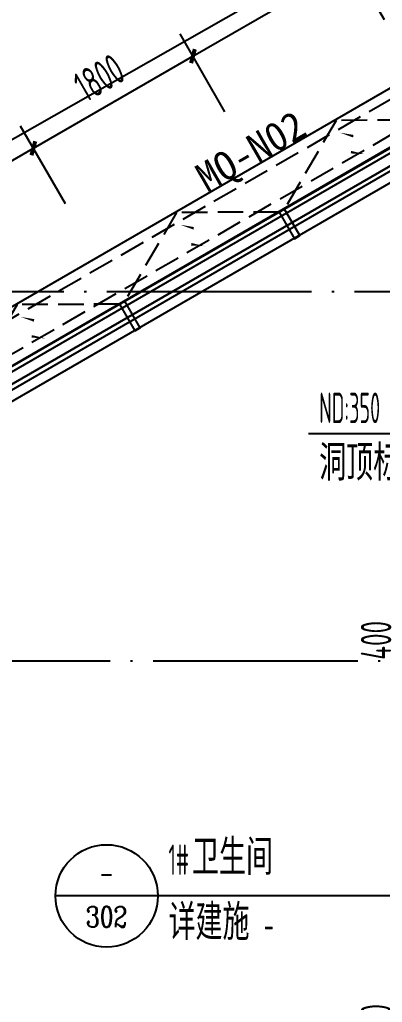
# Model space of a CAD drawing. Extents: x -228436 to 200315, y -41539 to 163917.
# Drawn here: x 43036 to 46581, y 11068 to 20656 of the extents above; entities that cross this region are included whole.
import ezdxf
from ezdxf.enums import TextEntityAlignment as Align

# ---------------------------------------------------------------- set-up
doc = ezdxf.new("R2010")
doc.units = 0
doc.header["$LTSCALE"] = 1000
doc.header["$MEASUREMENT"] = 0
for name, pattern in [('13#楼幕墙$0$DASH', [0.35, 0.25, -0.1]), ('X-104 13#平面$0$ACAD_ISO05W100', [34, 24, -3, 0.5, -3, 0.5, -3]), ('X-104 13#平面$0$DASH', [0.35, 0.25, -0.1]), ('X-104 13#平面$0$DOTE', [2.42, 2, -0.2, 0.02, -0.2])]:
    doc.linetypes.add(name, pattern=pattern)
for name, color, linetype in [('01-标注_尺寸', 124, 'Continuous'), ('01-标注_符号', 200, 'Continuous'), ('02-TEXT_标注', 130, 'Continuous'), ('13#楼幕墙$0$A-C_幕墙龙骨', 133, 'Continuous'), ('13#楼幕墙$0$A-C_玻璃幕墙', 140, 'Continuous'), ('13#楼幕墙$0$A-C_窗', 140, 'Continuous'), ('X-104 13#平面$0$02-TEXT_标注', 130, 'Continuous'), ('X-104 13#平面$0$A-O_散水', 134, 'Continuous'), ('X-104 13#平面$0$A-TECH_结构', 21, 'Continuous'), ('X-104 13#平面$0$A_AXIS-轴线', 36, 'X-104 13#平面$0$DOTE'), ('X-104 13#平面$0$M-道路 边线', 151, 'Continuous')]:
    doc.layers.add(name, color=color, linetype=linetype)
doc.layers.add('X-104 13#平面$0$000套内', color=226, linetype='Continuous', lineweight=30, plot=False)
doc.styles.add('_TCH_DIM', font='ros1.shx', dxfattribs={"width": 0.8, "bigfont": 'jd.shx'})
doc.styles.add('_TCH_DIM_T3', font='ros1.shx', dxfattribs={"width": 0.705882, "bigfont": 'jd.shx'})
doc.styles.add('_TCH_LABEL', font='COMPLEX.shx', dxfattribs={"width": 0.8, "bigfont": 'GBCBIG.shx'})
doc.styles.add('X-104 13#平面$0$_TCH_AXIS', font='STXIHEI_0.TTF', dxfattribs={"width": 0.75})
doc.dimstyles.new('_TCH_ARCH&&100', dxfattribs={"dimtxt": 297.5, "dimasz": 100, "dimexe": 250, "dimexo": 300, "dimgap": 126.25, "dimtad": 1, "dimdec": 0, "dimzin": 0, "dimdsep": 46, "dimtxsty": '_TCH_DIM_T3', "dimblk": 'ARCHTICK', "dimcen": 0.09, "dimclrt": 7, "dimazin": 2, "dimtfac": 1, "dimtdec": 0, "dimtix": 1, "dimtmove": 2, "dimatfit": 3, "dimfxl": 0, "dimtolj": 1, "dimtzin": 0, "dimarcsym": 0})

# ---------------------------------------------------------------- blocks, each defined once
blk = doc.blocks.new('X-104 13#平面$0$轴网')
at = {"layer": 'X-104 13#平面$0$A_AXIS-轴线', "linetype": 'X-104 13#平面$0$DOTE'}
blk.add_line((60408.4, 18000), (-2925, 18000), dxfattribs=at)
blk = doc.blocks.new('13#楼幕墙$0$A$C62EA228A')
at = {"linetype": '13#楼幕墙$0$DASH'}
blk.add_lwpolyline([(10, -300), (-860, -796.5), (-1730, -300)], dxfattribs=at)
at = {"layer": '13#楼幕墙$0$A-C_玻璃幕墙', "color": 1}
blk.add_lwpolyline([(-888.6, -674.4, 0, 25, 0), (-792.3, -580, 0, 0, 0), (-890.5, -456.4, 25, 0, 0), (-785.7, -374.4, 0, 0, 0)], format="xyseb", dxfattribs=at)
blk = doc.blocks.new('13#楼幕墙$0$A$C7A413A1D')
blk.add_lwpolyline([(-70, -300), (-10, -300), (-10, 0), (-70, 0)], close=True)
blk = doc.blocks.new('13#楼幕墙')
at = {"layer": '13#楼幕墙$0$A-C_玻璃幕墙'}
blk.add_line((43347.6, 17266.1), (38000, 14184.5), dxfattribs=at)
for points in [[(4492.6, 15500), (-900, 15500), (-900, -1700), (22100, -1700), (22100, -1100), (58400, -1100), (58400, 18959.9), (53293.2, 23245), (37800, 14300), (37800, 10200), (12500, 10200), (4492.6, 15500)], [(58350, 18936.6), (53287.9, 23184.2), (37850, 14271.1)], [(58200, 18866.6), (53271.9, 23001.8), (43347.6, 17266.1)], [(58100, 18820), (53261.3, 22880.2), (38100, 14126.8)]]:
    blk.add_lwpolyline(points, dxfattribs=at)
at = {"layer": '13#楼幕墙$0$A-C_幕墙龙骨', "rotation": 29.95337307442212}
for p in [(45632.5, 18813.6), (44073, 17914.9)]:
    blk.add_blockref('13#楼幕墙$0$A$C7A413A1D', p, dxfattribs=at)
at = {"layer": '13#楼幕墙$0$A-C_窗', "xscale": -0.9999999999999994, "rotation": 209.9533730763653}
for p in [(47272.6, 19412.5), (45713, 18513.8), (44153.4, 17615)]:
    blk.add_blockref('13#楼幕墙$0$A$C62EA228A', p, dxfattribs=at)
blk = doc.blocks.new('X-104 13#平面$0$A$C0BB3323F')
at = {"layer": 'Defpoints'}
blk.add_lwpolyline([(59300, 600), (59300, 20660), (54205, 24935), (38700, 16000), (38700, 11900), (13400, 11900), (5392.6, 17200), (0, 17200), (0, 0), (23000, 0), (23000, 600)], close=True, dxfattribs=at)
at = {"layer": 'X-104 13#平面$0$M-道路 边线', "ltscale": 0.5}
blk.add_line((50116.7, 24738.7), (40723.8, 19401.1), dxfattribs=at)
blk = doc.blocks.new('X-104 13#平面')
at = {"layer": 'X-104 13#平面$0$000套内'}
blk.add_lwpolyline([(7100, -1550), (21950, -1550), (21950, -950), (48400, -950), (48400, 11050), (53400, 11050), (53400, 18100), (58250, 18100), (58250, 18890), (53289.1, 23052.7), (37950, 14213.3), (37950, 10050), (12454.9, 10050), (4447.4, 15350), (4100, 15350), (4100, 6300), (7100, 6300), (7100, -1550)], dxfattribs=at)
at = {"layer": 'X-104 13#平面$0$A-O_散水'}
blk.add_lwpolyline([(58900, 13050), (58900, 19193.2), (53346.4, 23853.1), (37300, 14588.9), (37300, 10700), (23300, 10700), (23300, 10200), (37800, 10200), (37800, 14300), (53293.2, 23245), (58400, 18960), (58400, 13050)], dxfattribs=at)
at = {"layer": 'X-104 13#平面$0$A-O_散水', "linetype": 'X-104 13#平面$0$DASH'}
blk.add_lwpolyline([(58800, 13050), (58800, 19146.5), (53335.8, 23731.5), (37400, 14531.2), (37400, 10600), (23300, 10600), (23300, 10300), (37700, 10300), (37700, 14357.8), (53303.8, 23366.6), (58500, 19006.6), (58500, 13050)], dxfattribs=at)
at = {"layer": 'X-104 13#平面$0$A-TECH_结构'}
blk.add_lwpolyline([(58350, -1050), (58350, 18936.6), (53287.9, 23184.2), (37850, 14271.1), (37850, 10150), (12485, 10150), (4477.5, 15450), (-850, 15450), (-850, -1650), (22050, -1650), (22050, -1050)], close=True, dxfattribs=at)
at = {"layer": 'X-104 13#平面$0$A_AXIS-轴线', "linetype": 'X-104 13#平面$0$DOTE'}
blk.add_line((39500, 14400), (60408.4, 14400), dxfattribs=at)
for name, p in [('X-104 13#平面$0$A$C0BB3323F', (-900, -1700)), ('X-104 13#平面$0$轴网', (0, 0))]:
    blk.add_blockref(name, p)
at = {"layer": 'X-104 13#平面$0$A-TECH_结构'}
blk.add_blockref('13#楼幕墙', (0, 0), dxfattribs=at)
at = {"layer": 'X-104 13#平面$0$02-TEXT_标注', "linetype": 'X-104 13#平面$0$ACAD_ISO05W100', "style": 'X-104 13#平面$0$_TCH_AXIS'}
blk.add_text('MQ-N02', height=281.25, rotation=29.95337, dxfattribs=at).set_placement((44866.1, 18966.9))
blk = doc.blocks.new('_ArchTick')
at = {"color": 0, "linetype": 'ByBlock', "const_width": 0.4}
blk.add_lwpolyline([(-0.5, -0.5), (0.5, 0.5)], dxfattribs=at)
blk = doc.blocks.new('*D424')
at = {"layer": '01-标注_尺寸', "color": 0, "lineweight": -2, "transparency": 16777216}
for p, q in [((47144.1, 10950), (47144.1, 11050)), ((47900, 10950), (46894.1, 10950)), ((47144.1, 10900), (47144.1, 10950)), ((47900, 10900), (46894.1, 10900)), ((47144.1, 10900), (47144.1, 10800))]:
    blk.add_line(p, q, dxfattribs=at)
at = {"layer": 'Defpoints', "color": 0, "transparency": 16777216}
for p in [(47144.1, 10950), (48200, 10950), (48200, 10900)]:
    blk.add_point(p, dxfattribs=at)
at = {"layer": '01-标注_尺寸', "color": 0, "lineweight": -2, "transparency": 16777216, "xscale": 100, "yscale": 100, "zscale": 100}
for p, rotation in [((47144.1, 10950), 270), ((47144.1, 10900), 90)]:
    blk.add_blockref('_ArchTick', p, dxfattribs=dict(at, rotation=rotation))
at = {"layer": '01-标注_尺寸', "color": 7, "transparency": 16777216, "insert": (46519.1, 10925), "char_height": 297.5, "attachment_point": 5, "rotation": 90, "style": '_TCH_DIM_T3'}
blk.add_mtext('\\A1;50', dxfattribs=at)
blk = doc.blocks.new('*D429')
at = {"layer": '01-标注_尺寸', "color": 0, "lineweight": -2, "transparency": 16777216}
for p, q in [((47900, 14800), (46894.1, 14800)), ((47144.1, 14400), (47144.1, 14800)), ((47900, 14400), (46894.1, 14400))]:
    blk.add_line(p, q, dxfattribs=at)
at = {"layer": 'Defpoints', "color": 0, "transparency": 16777216}
for p in [(47144.1, 14800), (48200, 14800), (48200, 14400)]:
    blk.add_point(p, dxfattribs=at)
at = {"layer": '01-标注_尺寸', "color": 0, "lineweight": -2, "transparency": 16777216, "xscale": 100, "yscale": 100, "zscale": 100}
for p, rotation in [((47144.1, 14800), 90), ((47144.1, 14400), 270)]:
    blk.add_blockref('_ArchTick', p, dxfattribs=dict(at, rotation=rotation))
at = {"layer": '01-标注_尺寸', "color": 7, "transparency": 16777216, "insert": (46519.1, 14600), "char_height": 297.5, "attachment_point": 5, "rotation": 90, "style": '_TCH_DIM_T3'}
blk.add_mtext('\\A1;400', dxfattribs=at)
blk = doc.blocks.new('*D455')
at = {"layer": '01-标注_尺寸', "color": 0, "lineweight": -2, "transparency": 16777216}
for p, q in [((48162, 21554.3), (47724.1, 22314.2)), ((46289.3, 21198.9), (47848.9, 22097.6)), ((46602.4, 20655.5), (46164.5, 21415.5))]:
    blk.add_line(p, q, dxfattribs=at)
at = {"layer": 'Defpoints', "color": 0, "transparency": 16777216}
for p in [(47848.9, 22097.6), (48311.8, 21294.3), (46752.2, 20395.6)]:
    blk.add_point(p, dxfattribs=at)
at = {"layer": '01-标注_尺寸', "color": 0, "lineweight": -2, "transparency": 16777216, "xscale": 100, "yscale": 100, "zscale": 100}
for p, rotation in [((47848.9, 22097.6), 29.9533730763654), ((46289.3, 21198.9), 209.9533730763654)]:
    blk.add_blockref('_ArchTick', p, dxfattribs=dict(at, rotation=rotation))
at = {"layer": '01-标注_尺寸', "color": 7, "transparency": 16777216, "insert": (46931.8, 21886.5), "char_height": 297.5, "attachment_point": 5, "rotation": 29.95337, "style": '_TCH_DIM_T3'}
blk.add_mtext('\\A1;1800', dxfattribs=at)
blk = doc.blocks.new('*D456')
at = {"layer": '01-标注_尺寸', "color": 0, "lineweight": -2, "transparency": 16777216}
for p, q in [((46602.4, 20655.5), (46164.5, 21415.5)), ((44729.7, 20300.2), (46289.3, 21198.9)), ((45042.9, 19756.8), (44604.9, 20516.8))]:
    blk.add_line(p, q, dxfattribs=at)
at = {"layer": 'Defpoints', "color": 0, "transparency": 16777216}
for p in [(46289.3, 21198.9), (46752.2, 20395.6), (45192.6, 19496.9)]:
    blk.add_point(p, dxfattribs=at)
at = {"layer": '01-标注_尺寸', "color": 0, "lineweight": -2, "transparency": 16777216, "xscale": 100, "yscale": 100, "zscale": 100}
for p, rotation in [((46289.3, 21198.9), 29.9533730763655), ((44729.7, 20300.2), 209.9533730763655)]:
    blk.add_blockref('_ArchTick', p, dxfattribs=dict(at, rotation=rotation))
at = {"layer": '01-标注_尺寸', "color": 7, "transparency": 16777216, "insert": (45372.2, 20987.8), "char_height": 297.5, "attachment_point": 5, "rotation": 29.95337, "style": '_TCH_DIM_T3'}
blk.add_mtext('\\A1;1800', dxfattribs=at)
blk = doc.blocks.new('*D457')
at = {"layer": '01-标注_尺寸', "color": 0, "lineweight": -2, "transparency": 16777216}
for p, q in [((45042.9, 19756.8), (44604.9, 20516.8)), ((43170.2, 19401.4), (44729.7, 20300.2)), ((43483.3, 18858.1), (43045.3, 19618.1))]:
    blk.add_line(p, q, dxfattribs=at)
at = {"layer": 'Defpoints', "color": 0, "transparency": 16777216}
for p in [(44729.7, 20300.2), (45192.6, 19496.9), (43633.1, 18598.2)]:
    blk.add_point(p, dxfattribs=at)
at = {"layer": '01-标注_尺寸', "color": 0, "lineweight": -2, "transparency": 16777216, "xscale": 100, "yscale": 100, "zscale": 100}
for p, rotation in [((44729.7, 20300.2), 29.95337307636548), ((43170.2, 19401.4), 209.9533730763655)]:
    blk.add_blockref('_ArchTick', p, dxfattribs=dict(at, rotation=rotation))
at = {"layer": '01-标注_尺寸', "color": 7, "transparency": 16777216, "insert": (43812.6, 20089.1), "char_height": 297.5, "attachment_point": 5, "rotation": 29.95337, "style": '_TCH_DIM_T3'}
blk.add_mtext('\\A1;1800', dxfattribs=at)
blk = doc.blocks.new('*D458')
at = {"layer": '01-标注_尺寸', "color": 0, "lineweight": -2, "transparency": 16777216}
for p, q in [((43483.3, 18858.1), (43045.3, 19618.1)), ((41610.6, 18502.7), (43170.2, 19401.4)), ((41923.7, 17959.4), (41485.8, 18719.3))]:
    blk.add_line(p, q, dxfattribs=at)
at = {"layer": 'Defpoints', "color": 0, "transparency": 16777216}
for p in [(43170.2, 19401.4), (43633.1, 18598.2), (42073.5, 17699.4)]:
    blk.add_point(p, dxfattribs=at)
at = {"layer": '01-标注_尺寸', "color": 0, "lineweight": -2, "transparency": 16777216, "xscale": 100, "yscale": 100, "zscale": 100}
for p, rotation in [((43170.2, 19401.4), 29.95337307636537), ((41610.6, 18502.7), 209.9533730763654)]:
    blk.add_blockref('_ArchTick', p, dxfattribs=dict(at, rotation=rotation))
at = {"layer": '01-标注_尺寸', "color": 7, "transparency": 16777216, "insert": (42253.1, 19190.4), "char_height": 297.5, "attachment_point": 5, "rotation": 29.95337, "style": '_TCH_DIM_T3'}
blk.add_mtext('\\A1;1800', dxfattribs=at)

msp = doc.modelspace()

# ---------------------------------------------------------------- linework, layer by layer
at = {"layer": '01-标注_符号'}
for p, q in [((47738.1, 16614.2), (45858, 16614.2)), ((44385.8, 12106.3), (43385.8, 12106.3)), ((46399, 12106.3), (44385.8, 12106.3)), ((49425.6, 12106.3), (46399, 12106.3))]:
    msp.add_line(p, q, dxfattribs=at)
msp.add_circle((43885.8, 12106.3), 500, dxfattribs=at)

# ---------------------------------------------------------------- block references
msp.add_blockref('X-104 13#平面', (0, 0))

# ---------------------------------------------------------------- texts
at = {"layer": '02-TEXT_标注', "style": '_TCH_DIM'}
for s, height, width, p in [('ND:350', 297.5, 0.564706, (45963, 16719.2)), ('洞顶标高', 347.29, 0.8, (45963, 16159.2)), ('卫生间', 347.29, 0.8, (44720.4, 12310.5)), ('1#', 297.5, 0.564706, (44490.8, 12310.5)), ('详建施', 347.29, 0.8, (44490.8, 11675.7)), ('-', 297.5, 0.564706, (45422, 11675.7))]:
    msp.add_text(s, height=height, dxfattribs=dict(at, width=width)).set_placement(p)
at = {"layer": '02-TEXT_标注', "style": '_TCH_LABEL', "width": 0.777778}
msp.add_text('-', height=265.1, dxfattribs=at).set_placement((43815.2, 12198.3), (43956.5, 12198.3), align=Align.FIT)
at = {"layer": '02-TEXT_标注', "style": '_TCH_LABEL'}
msp.add_text('302', height=200.93, dxfattribs=at).set_placement((43683, 11802.9), (44088.7, 11802.9), align=Align.FIT)

# ---------------------------------------------------------------- dimensions: what is measured, and where the dimension line sits
at = {"layer": '01-标注_尺寸'}
for p1, p2, picture, middle in [((46752.2, 20395.6), (48311.8, 21294.3), '*D455', (46931.8, 21886.5)), ((45192.6, 19496.9), (46752.2, 20395.6), '*D456', (45372.2, 20987.8)), ((43633.1, 18598.2), (45192.6, 19496.9), '*D457', (43812.6, 20089.1)), ((42073.5, 17699.4), (43633.1, 18598.2), '*D458', (42253.1, 19190.4))]:
    dim = msp.add_aligned_dim(p1=p1, p2=p2, distance=927.1, dimstyle='_TCH_ARCH&&100', dxfattribs=at)
    dim.commit()
    dim.dimension.update_dxf_attribs({"geometry": picture, "text_midpoint": middle})
for base, p1, p2, picture, middle in [((47144.1, 14800), (48200, 14400), (48200, 14800), '*D429', (46519.1, 14600)), ((47144.1, 10950), (48200, 10900), (48200, 10950), '*D424', (46519.1, 10925))]:
    dim = msp.add_linear_dim(base=base, p1=p1, p2=p2, angle=90, dimstyle='_TCH_ARCH&&100', dxfattribs=at)
    dim.commit()
    dim.dimension.update_dxf_attribs({"geometry": picture, "text_midpoint": middle, "dimtype": 161})

doc.saveas('drawing.dxf')
